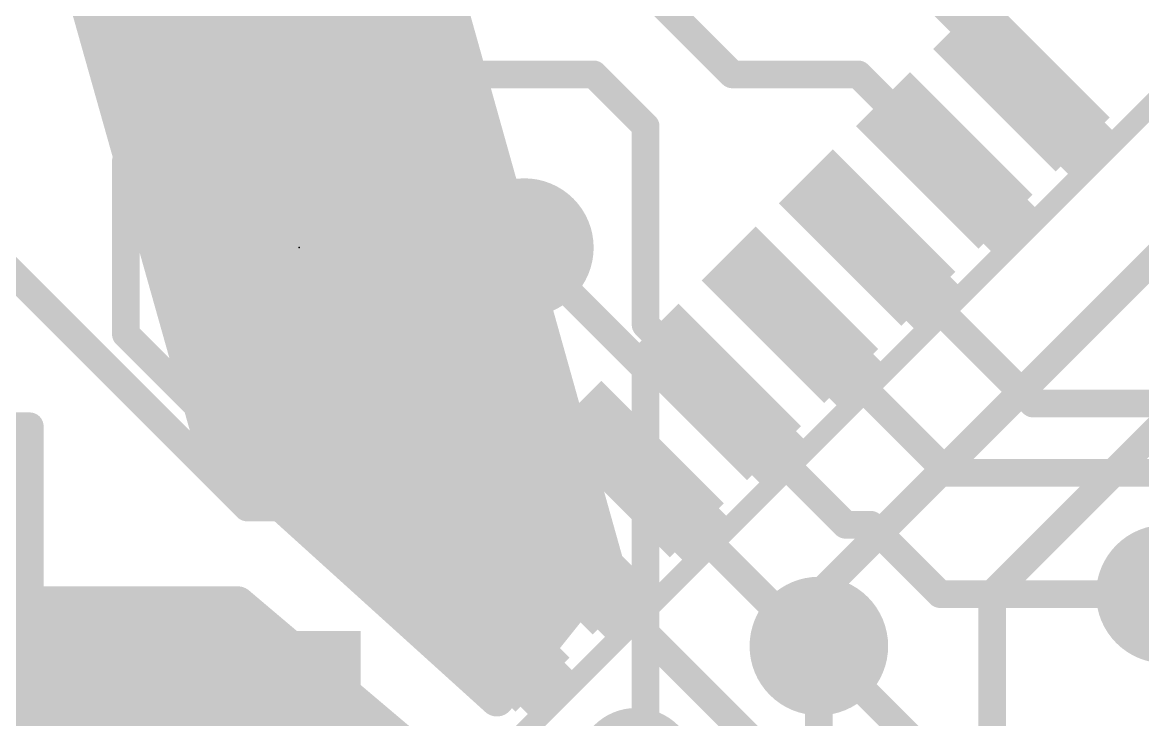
# Model space of a CAD drawing. Extents: x -36.1 to 36.1, y -36.8 to 19.2.
# Drawn here: x -8.38 to -0.17, y 0.35 to 5.46 of the extents above; entities that cross this region are included whole.
import ezdxf

# ---------------------------------------------------------------- set-up
doc = ezdxf.new("R2010")
doc.units = 0
for name, color, linetype in [('1', 12, 'CONTINUOUS'), ('16', 132, 'CONTINUOUS'), ('17', 110, 'CONTINUOUS'), ('18', 110, 'CONTINUOUS'), ('21', 41, 'CONTINUOUS'), ('22', 40, 'CONTINUOUS'), ('23', 53, 'CONTINUOUS'), ('51', 53, 'CONTINUOUS')]:
    doc.layers.add(name, color=color, linetype=linetype)

# ---------------------------------------------------------------- blocks, each defined once
blk = doc.blocks.new('RECT')
blk.add_solid([(-0.5, -0.5), (0.5, -0.5), (-0.5, 0.5), (0.5, 0.5)])
blk = doc.blocks.new('ROUNDP')
at = {"const_width": 0.5}
blk.add_lwpolyline([(0, -0.25, 1), (0, 0.25, 1), (0, -0.25)], format="xyb", dxfattribs=at)
blk = doc.blocks.new('ROUNDV')
at = {"const_width": 0.5}
blk.add_lwpolyline([(0, -0.25, 1), (0, 0.25, 1), (0, -0.25)], format="xyb", dxfattribs=at)

msp = doc.modelspace()

# ---------------------------------------------------------------- linework, layer by layer
at = {"layer": '1', "const_width": 0.2032}
for points in [[(-6.731, 1.905), (-11.11, 6.284)], [(-3.175, 5.08), (-3.81, 5.715)], [(-1.0554, 5.0152), (-1.6282, 5.588)], [(-6.096, 5.08), (-6.35, 4.826)], [(-4.191, 5.08), (-6.096, 5.08)], [(-3.81, 4.699), (-4.191, 5.08)], [(-2.2516, 5.08), (-3.175, 5.08)], [(-1.6211, 4.4495), (-2.2516, 5.08)], [(-6.35, 4.826), (-6.35, 3.81)], [(-3.81, 3.2443), (-3.81, 4.699)], [(-2.1868, 3.8839), (-0.9699, 2.667)], [(-4.699, 2.921), (-4.699, 3.81)], [(-2.7525, 3.3182), (-1.5933, 2.159)], [(-3.3182, 2.7525), (-3.81, 3.2443)], [(-5.08, 2.54), (-4.699, 2.921)], [(-3.3182, 2.7525), (-2.3437, 1.778)], [(-0.9699, 2.667), (1.143, 2.667)], [(-5.08, 2.2516), (-5.08, 2.54)], [(-4.4495, 1.6211), (-5.08, 2.2516)], [(-3.8839, 2.1868), (-2.5861, 0.889)], [(-1.5933, 2.159), (0.508, 2.159)], [(-5.8648, 1.905), (-6.731, 1.905)], [(-5.0152, 1.0554), (-5.8648, 1.905)], [(-2.3437, 1.778), (-2.159, 1.778)], [(-2.159, 1.778), (-1.651, 1.27)], [(-4.4495, 1.6211), (-1.5584, -1.27)], [(-1.651, 1.27), (0, 1.27)], [(-2.5861, 0.889), (-2.54, 0.889)], [(-2.54, 0.889), (-1.524, -0.127)]]:
    msp.add_lwpolyline(points, dxfattribs=at)
at = {"layer": '1', "const_width": 0.1016}
for points in [[(-6.096, 5.1308, 1), (-6.096, 5.0292)], [(-6.0601, 5.0441, 1), (-6.1319, 5.1159)], [(-4.1551, 5.1159, 1), (-4.2269, 5.0441)], [(-4.191, 5.0292, 1), (-4.191, 5.1308)], [(-3.175, 5.1308, 1), (-3.175, 5.0292)], [(-2.2157, 5.1159, 1), (-2.2875, 5.0441)], [(-2.2516, 5.0292, 1), (-2.2516, 5.1308)], [(-3.2109, 5.0441, 1), (-3.1391, 5.1159)], [(-1.0913, 4.9793, 1), (-1.0195, 5.0511)], [(-6.2992, 4.826, 1), (-6.4008, 4.826)], [(-6.3859, 4.8619, 1), (-6.3141, 4.7901)], [(-3.7592, 4.699, 1), (-3.8608, 4.699)], [(-3.8459, 4.6631, 1), (-3.7741, 4.7349)], [(-1.657, 4.4136, 1), (-1.5852, 4.4855)], [(-2.1509, 3.9198, 1), (-2.2227, 3.8479)], [(-6.4008, 3.81, 1), (-6.2992, 3.81)], [(-4.6482, 3.81, 1), (-4.7498, 3.81)], [(-2.7166, 3.3541, 1), (-2.7884, 3.2822)], [(-3.7741, 3.2802, 1), (-3.8459, 3.2084)], [(-3.8608, 3.2443, 1), (-3.7592, 3.2443)], [(-4.7498, 2.921, 1), (-4.6482, 2.921)], [(-4.6631, 2.8851, 1), (-4.7349, 2.9569)], [(-3.2822, 2.7884, 1), (-3.3541, 2.7166)], [(-3.3541, 2.7166, 1), (-3.2822, 2.7884)], [(-0.9699, 2.7178, 1), (-0.9699, 2.6162)], [(-1.0059, 2.6311, 1), (-0.934, 2.7029)], [(-5.0292, 2.54, 1), (-5.1308, 2.54)], [(-5.1159, 2.5759, 1), (-5.0441, 2.5041)], [(-5.0441, 2.2875, 1), (-5.1159, 2.2157)], [(-5.1308, 2.2516, 1), (-5.0292, 2.2516)], [(-3.8479, 2.2227, 1), (-3.9198, 2.1509)], [(-1.5933, 2.2098, 1), (-1.5933, 2.1082)], [(-1.6292, 2.1231, 1), (-1.5574, 2.1949)], [(-6.731, 1.9558, 1), (-6.731, 1.8542)], [(-6.7669, 1.8691, 1), (-6.6951, 1.9409)], [(-5.8289, 1.9409, 1), (-5.9007, 1.8691)], [(-5.8648, 1.8542, 1), (-5.8648, 1.9558)], [(-2.3437, 1.8288, 1), (-2.3437, 1.7272)], [(-2.3796, 1.7421, 1), (-2.3078, 1.8139)], [(-2.1231, 1.8139, 1), (-2.1949, 1.7421)], [(-2.159, 1.7272, 1), (-2.159, 1.8288)], [(-4.4136, 1.657, 1), (-4.4855, 1.5852)], [(-4.4855, 1.5852, 1), (-4.4136, 1.657)], [(-1.651, 1.3208, 1), (-1.651, 1.2192)], [(-1.6869, 1.2341, 1), (-1.6151, 1.3059)], [(-5.0511, 1.0195, 1), (-4.9793, 1.0913)], [(-2.5861, 0.9398, 1), (-2.5861, 0.8382)], [(-2.5041, 0.9249, 1), (-2.5759, 0.8531)], [(-2.54, 0.8382, 1), (-2.54, 0.9398)], [(-2.622, 0.8531, 1), (-2.5501, 0.9249)]]:
    msp.add_lwpolyline(points, format="xyb", dxfattribs=at)
at = {"layer": '16', "const_width": 0.2032}
for points in [[(-2.54, 1.27), (1.27, 5.08)], [(-1.27, 1.27), (2.54, 5.08)], [(-3.81, 2.921), (-4.699, 3.81)], [(-3.81, 2.921), (-3.81, -0.762)], [(-2.54, 0.889), (-2.54, 1.27)], [(-1.27, 1.27), (-1.27, -1.27)], [(-2.54, 0.889), (-2.54, -1.27)]]:
    msp.add_lwpolyline(points, dxfattribs=at)
at = {"layer": '16', "const_width": 0.1016}
for points in [[(-4.6631, 3.8459, 1), (-4.7349, 3.7741)], [(-3.7592, 2.921, 1), (-3.8608, 2.921)], [(-3.8459, 2.8851, 1), (-3.7741, 2.9569)], [(-2.4892, 1.27, 1), (-2.5908, 1.27)], [(-2.5759, 1.3059, 1), (-2.5041, 1.2341)], [(-1.2192, 1.27, 1), (-1.3208, 1.27)], [(-1.3059, 1.3059, 1), (-1.2341, 1.2341)], [(-2.4892, 0.889, 1), (-2.5908, 0.889)], [(-2.5908, 0.889, 1), (-2.4892, 0.889)]]:
    msp.add_lwpolyline(points, format="xyb", dxfattribs=at)
at = {"layer": '21'}
for points, const_width in [([(-6.985, 5.08), (-7.62, 4.445)], 0.2032), ([(-5.715, 5.08), (-6.985, 5.08)], 0.2032), ([(-5.08, 4.445), (-5.715, 5.08)], 0.2032), ([(-4.7058, 0.251), (0, 4.9568)], 0.1524), ([(-7.62, 4.445), (-7.62, 3.175)], 0.2032), ([(-5.08, 3.175), (-5.08, 4.445)], 0.2032), ([(-7.62, 3.175), (-6.985, 2.54)], 0.2032), ([(-5.715, 2.54), (-5.08, 3.175)], 0.2032), ([(-6.985, 2.54), (-5.715, 2.54)], 0.2032), ([(-10.725, 2.5), (-8.325, 2.5)], 0.2032), ([(-8.325, 2.5), (-8.325, 1)], 0.2032)]:
    msp.add_lwpolyline(points, dxfattribs=dict(at, const_width=const_width))
for points, const_width in [([(-6.985, 5.1308, 1), (-6.985, 5.0292)], 0.1016), ([(-6.9491, 5.0441, 1), (-7.0209, 5.1159)], 0.1016), ([(-5.6791, 5.1159, 1), (-5.7509, 5.0441)], 0.1016), ([(-5.715, 5.0292, 1), (-5.715, 5.1308)], 0.1016), ([(-7.5692, 4.445, 1), (-7.6708, 4.445)], 0.1016), ([(-7.6559, 4.4809, 1), (-7.5841, 4.4091)], 0.1016), ([(-5.0292, 4.445, 1), (-5.1308, 4.445)], 0.1016), ([(-5.1159, 4.4091, 1), (-5.0441, 4.4809)], 0.1016), ([(-7.5841, 3.2109, 1), (-7.6559, 3.1391)], 0.1016), ([(-7.6708, 3.175, 1), (-7.5692, 3.175)], 0.1016), ([(-5.1308, 3.175, 1), (-5.0292, 3.175)], 0.1016), ([(-5.0441, 3.1391, 1), (-5.1159, 3.2109)], 0.1016), ([(-6.985, 2.5908, 1), (-6.985, 2.4892)], 0.1016), ([(-5.715, 2.4892, 1), (-5.715, 2.5908)], 0.1016), ([(-8.2742, 2.5, 1), (-8.3758, 2.5)], 0.1016), ([(-8.325, 2.4492, 1), (-8.325, 2.5508)], 0.1016), ([(-7.0209, 2.5041, 1), (-6.9491, 2.5759)], 0.1016), ([(-5.7509, 2.5759, 1), (-5.6791, 2.5041)], 0.1016), ([(-8.3758, 1, 1), (-8.2742, 1)], 0.1016), ([(-3.8795, -0.3592, 1), (-3.8795, 0.3592, 1), (-3.8795, -0.3592)], 0.1524)]:
    msp.add_lwpolyline(points, format="xyb", dxfattribs=dict(at, const_width=const_width))
at = {"layer": '22', "const_width": 0.254}
for points in [[(-5.7, 7.2), (-4.1, 1.5)], [(-7, 2.4), (-8.1, 6.3)], [(-7.8992, 5.588), (-5.2475, 5.588)], [(-7.8275, 5.334), (-5.1762, 5.334)], [(-7.7559, 5.08), (-5.1049, 5.08)], [(-7.6843, 4.826), (-5.0336, 4.826)], [(-7.6126, 4.572), (-4.9623, 4.572)], [(-7.541, 4.318), (-4.891, 4.318)], [(-7.4693, 4.064), (-4.8197, 4.064)], [(-7.3977, 3.81), (-4.7484, 3.81)], [(-7.3261, 3.556), (-4.6771, 3.556)], [(-7.2544, 3.302), (-4.6058, 3.302)], [(-7.1828, 3.048), (-4.5345, 3.048)], [(-7.1111, 2.794), (-4.4632, 2.794)], [(-7.0395, 2.54), (-4.3919, 2.54)], [(-4.9, 0.5), (-7, 2.4)], [(-6.874, 2.286), (-4.3206, 2.286)], [(-6.5933, 2.032), (-4.2493, 2.032)], [(-6.3125, 1.778), (-4.178, 1.778)], [(-6.0318, 1.524), (-4.1067, 1.524)], [(-4.1, 1.5), (-4.9, 0.5)], [(-5.7511, 1.27), (-4.284, 1.27)], [(-6.8, 1.2), (-12.3, 1.2)], [(-5.5, 0.1), (-6.8, 1.2)], [(-12.4673, 1.016), (-6.5825, 1.016)], [(-5.4703, 1.016), (-4.4872, 1.016)], [(-12.6982, 0.762), (-6.2824, 0.762)], [(-5.1896, 0.762), (-4.6904, 0.762)], [(-12.9291, 0.508), (-5.9822, 0.508)], [(-4.9088, 0.508), (-4.8936, 0.508)], [(-13.16, 0.254), (-5.682, 0.254)]]:
    msp.add_lwpolyline(points, dxfattribs=at)
at = {"layer": '22', "const_width": 0.127}
for points in [[(-7.8992, 5.6515, 1), (-7.8992, 5.5245)], [(-5.2475, 5.5245, 1), (-5.2475, 5.6515)], [(-7.8275, 5.3975, 1), (-7.8275, 5.2705)], [(-5.1762, 5.2705, 1), (-5.1762, 5.3975)], [(-7.7559, 5.1435, 1), (-7.7559, 5.0165)], [(-5.1049, 5.0165, 1), (-5.1049, 5.1435)], [(-7.6843, 4.8895, 1), (-7.6843, 4.7625)], [(-5.0336, 4.7625, 1), (-5.0336, 4.8895)], [(-7.6126, 4.6355, 1), (-7.6126, 4.5085)], [(-4.9623, 4.5085, 1), (-4.9623, 4.6355)], [(-7.541, 4.3815, 1), (-7.541, 4.2545)], [(-4.891, 4.2545, 1), (-4.891, 4.3815)], [(-7.4693, 4.1275, 1), (-7.4693, 4.0005)], [(-4.8197, 4.0005, 1), (-4.8197, 4.1275)], [(-7.3977, 3.8735, 1), (-7.3977, 3.7465)], [(-4.7484, 3.7465, 1), (-4.7484, 3.8735)], [(-7.3261, 3.6195, 1), (-7.3261, 3.4925)], [(-4.6771, 3.4925, 1), (-4.6771, 3.6195)], [(-7.2544, 3.3655, 1), (-7.2544, 3.2385)], [(-4.6058, 3.2385, 1), (-4.6058, 3.3655)], [(-7.1828, 3.1115, 1), (-7.1828, 2.9845)], [(-4.5345, 2.9845, 1), (-4.5345, 3.1115)], [(-7.1111, 2.8575, 1), (-7.1111, 2.7305)], [(-4.4632, 2.7305, 1), (-4.4632, 2.8575)], [(-7.0395, 2.6035, 1), (-7.0395, 2.4765)], [(-4.3919, 2.4765, 1), (-4.3919, 2.6035)], [(-6.9574, 2.4471, 1), (-7.0426, 2.3529)], [(-7.0611, 2.3828, 1), (-6.9389, 2.4172)], [(-6.874, 2.3495, 1), (-6.874, 2.2225)], [(-4.3206, 2.2225, 1), (-4.3206, 2.3495)], [(-6.5933, 2.0955, 1), (-6.5933, 1.9685)], [(-4.2493, 1.9685, 1), (-4.2493, 2.0955)], [(-6.3125, 1.8415, 1), (-6.3125, 1.7145)], [(-4.178, 1.7145, 1), (-4.178, 1.8415)], [(-6.0318, 1.5875, 1), (-6.0318, 1.4605)], [(-4.1067, 1.4605, 1), (-4.1067, 1.5875)], [(-4.1611, 1.4828, 1), (-4.0389, 1.5172)], [(-4.0504, 1.4603, 1), (-4.1496, 1.5397)], [(-5.7511, 1.3335, 1), (-5.7511, 1.2065)], [(-4.284, 1.2065, 1), (-4.284, 1.3335)], [(-6.759, 1.2485, 1), (-6.841, 1.1515)], [(-6.8, 1.1365, 1), (-6.8, 1.2635)], [(-6.5825, 0.9525, 1), (-6.5825, 1.0795)], [(-5.4703, 1.0795, 1), (-5.4703, 0.9525)], [(-4.4872, 0.9525, 1), (-4.4872, 1.0795)], [(-6.2824, 0.6985, 1), (-6.2824, 0.8255)], [(-5.1896, 0.8255, 1), (-5.1896, 0.6985)], [(-4.6904, 0.6985, 1), (-4.6904, 0.8255)], [(-5.9822, 0.4445, 1), (-5.9822, 0.5715)], [(-4.9088, 0.5715, 1), (-4.9088, 0.4445)], [(-4.9496, 0.5397, 1), (-4.8504, 0.4603)], [(-4.9426, 0.4529, 1), (-4.8574, 0.5471)], [(-4.8936, 0.4445, 1), (-4.8936, 0.5715)], [(-5.682, 0.1905, 1), (-5.682, 0.3175)]]:
    msp.add_lwpolyline(points, format="xyb", dxfattribs=at)
at = {"layer": '23'}
msp.add_point((-6.35, 3.81), dxfattribs=at)

# ---------------------------------------------------------------- block references
at = {"layer": '1'}
for p, xscale, yscale, rotation in [((-1.0554, 5.0152), 0.5588, 1.27, 45), ((-1.6211, 4.4495), 0.5588, 1.27, 45), ((-2.1868, 3.8839), 0.5588, 1.27, 45), ((-2.7525, 3.3182), 0.5588, 1.27, 45), ((-3.3182, 2.7525), 0.5588, 1.27, 45), ((-3.8839, 2.1868), 0.5588, 1.27, 45), ((-4.4495, 1.6211), 0.5588, 1.27, 45), ((-5.0152, 1.0554), 0.5588, 1.27, 45), ((-6.35, 0.65), 0.7, 0.9, 270)]:
    msp.add_blockref('RECT', p, dxfattribs=dict(at, xscale=xscale, yscale=yscale, rotation=rotation))
at = {"layer": '17', "xscale": 1.8796, "yscale": 1.8796, "rotation": 90}
msp.add_blockref('ROUNDP', (-6.35, 3.81), dxfattribs=at)
msp.add_blockref('ROUNDP', (-6.35, 3.81), dxfattribs=at)
at = {"layer": '18', "xscale": 1.016, "yscale": 1.016}
for p in [(-4.699, 3.81), (-4.699, 3.81), (0, 1.27), (0, 1.27), (-2.54, 0.889), (-2.54, 0.889)]:
    msp.add_blockref('ROUNDV', p, dxfattribs=at)
at = {"layer": '51'}
for p, xscale, yscale, rotation in [((-0.8848, 4.8446), 0.4572, 0.9906, 45), ((-1.4505, 4.2789), 0.4572, 0.9906, 45), ((-2.0162, 3.7132), 0.4572, 0.9906, 45), ((-2.5819, 3.1475), 0.4572, 0.9906, 45), ((-3.1475, 2.5819), 0.4572, 0.9906, 45), ((-3.7132, 2.0162), 0.4572, 0.9906, 45), ((-4.2789, 1.4505), 0.4572, 0.9906, 45), ((-4.8446, 0.8848), 0.4572, 0.9906, 45), ((-6.3548, 0.404), 0.3, 0.5999, 270)]:
    msp.add_blockref('RECT', p, dxfattribs=dict(at, xscale=xscale, yscale=yscale, rotation=rotation))
at = {"layer": '51', "xscale": 0.508, "yscale": 0.508}
msp.add_blockref('RECT', (-6.35, 3.81), dxfattribs=at)

doc.saveas('drawing.dxf')
